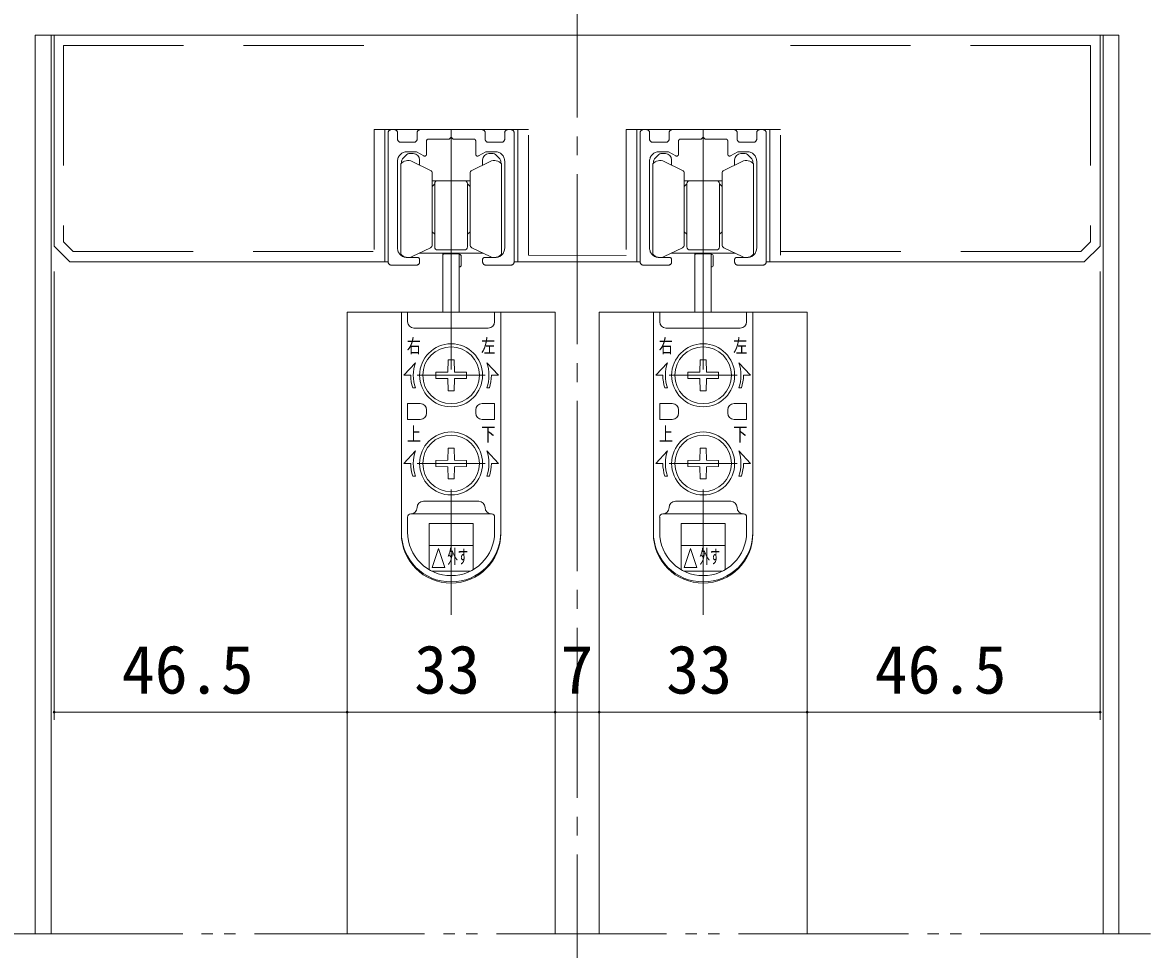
# Model space of a CAD drawing. Units: millimetres on the paper, enlarged 10 times, with parts at other scales. Extents: x -1985 to 2015, y -1370 to 1400.
# Drawn here: x -1063 to -467, y 568 to 1059 of the extents above; entities that cross this region are included whole.
import ezdxf
from ezdxf.enums import TextEntityAlignment as Align

# ---------------------------------------------------------------- set-up
doc = ezdxf.new("R2010")
doc.units = ezdxf.units.MM
doc.header["$LTSCALE"] = 10
for name, pattern in [('CHAIN2', [12, 9, -1, 1, -1]), ('DOUBLE_CHAIN2', [12.8, 9, -1, 0.6, -0.6, 0.6, -1]), ('USER1', [19.05, 12.7, -6.35]), ('USER2', [9.525, 6.35, -3.175]), ('USER3', [31.75, 15.875, -3.175, 3.175, -3.175, 3.175, -3.175])]:
    doc.linetypes.add(name, pattern=pattern)
doc.layers.add('2-0_18', color=4, linetype='Continuous', lineweight=9)
doc.layers.add('2-1', color=7, linetype='Continuous', lineweight=20)
doc.styles.add('ＭＳ ゴシック', font='')
doc.styles.get('ＭＳ ゴシック').set_extended_font_data('MS Gothic')

msp = doc.modelspace()

# ---------------------------------------------------------------- linework, layer by layer
at = {"layer": '2-0_18', "linetype": 'CHAIN2'}
msp.add_line((-770, 1098.66), (-770, 1.93), dxfattribs=at)
at = {"layer": '2-0_18', "color": 7, "linetype": 'DOUBLE_CHAIN2', "lineweight": 20}
msp.add_line((-466.67, 576.76), (-1073.33, 576.76), dxfattribs=at)
at = {"layer": '2-1'}
for p, q in [((-1056.67, 1052.24), (-1056.67, 576.76)), ((-1056.67, 1052.24), (-483.33, 1052.24)), ((-1048.33, 1052.24), (-1048.33, 576.76)), ((-1046.67, 1052.24), (-1046.67, 940.58)), ((-493.33, 1052.24), (-493.33, 940.58)), ((-491.67, 1052.24), (-491.67, 576.76)), ((-483.33, 1052.24), (-483.33, 576.76)), ((-871.8, 932.24), (-871.8, 1002.24)), ((-871.8, 1002.24), (-801.31, 1002.24)), ((-801.31, 1002.24), (-801.31, 932.24)), ((-795.76, 1002.24), (-801.31, 1002.24)), ((-738.47, 932.24), (-738.47, 1002.24)), ((-738.47, 1002.24), (-667.98, 1002.24)), ((-667.98, 1002.24), (-667.98, 932.24)), ((-662.42, 1002.24), (-667.98, 1002.24)), ((-1038.33, 932.24), (-1046.67, 940.58)), ((-501.67, 932.24), (-493.33, 940.58)), ((-1038.33, 932.24), (-869.99, 932.24)), ((-803.32, 932.24), (-736.66, 932.24)), ((-669.99, 932.24), (-501.67, 932.24)), ((-891.67, 905.58), (-891.67, 576.76)), ((-781.67, 905.58), (-891.67, 905.58)), ((-862.99, 905.58), (-862.99, 789.24)), ((-862.99, 905.58), (-810.32, 905.58)), ((-859.66, 905.58), (-859.66, 900.58)), ((-813.66, 905.58), (-813.66, 900.58)), ((-810.32, 905.58), (-810.32, 789.24)), ((-781.67, 905.58), (-781.67, 576.76)), ((-758.33, 905.58), (-758.33, 576.76)), ((-648.33, 905.58), (-758.33, 905.58)), ((-729.66, 905.58), (-729.66, 789.24)), ((-729.66, 905.58), (-676.99, 905.58)), ((-726.32, 905.58), (-726.32, 900.58)), ((-680.32, 905.58), (-680.32, 900.58)), ((-676.99, 905.58), (-676.99, 789.24)), ((-648.33, 905.58), (-648.33, 576.76)), ((-856.32, 897.24), (-816.99, 897.24)), ((-722.99, 897.24), (-683.66, 897.24)), ((-855.51, 878.91), (-861.66, 872.24)), ((-838.39, 873.98), (-838.28, 880.41)), ((-835.04, 880.41), (-838.28, 880.41)), ((-834.92, 873.98), (-835.04, 880.41)), ((-817.8, 878.91), (-811.66, 872.24)), ((-722.18, 878.91), (-728.32, 872.24)), ((-705.05, 873.98), (-704.94, 880.41)), ((-701.7, 880.41), (-704.94, 880.41)), ((-701.59, 873.98), (-701.7, 880.41)), ((-684.47, 878.91), (-678.32, 872.24)), ((-857.99, 872.24), (-861.66, 872.24)), ((-838.39, 873.98), (-844.82, 873.86)), ((-844.82, 873.86), (-844.82, 870.62)), ((-834.92, 873.98), (-828.49, 873.86)), ((-828.49, 870.62), (-828.49, 873.86)), ((-815.32, 872.24), (-811.66, 872.24)), ((-724.66, 872.24), (-728.32, 872.24)), ((-705.05, 873.98), (-711.49, 873.86)), ((-711.49, 873.86), (-711.49, 870.62)), ((-701.59, 873.98), (-695.16, 873.86)), ((-695.16, 870.62), (-695.16, 873.86)), ((-681.99, 872.24), (-678.32, 872.24)), ((-855.51, 865.58), (-856.92, 865.58)), ((-838.39, 870.51), (-844.82, 870.62)), ((-838.39, 870.51), (-838.28, 864.08)), ((-834.92, 870.51), (-835.04, 864.08)), ((-834.92, 870.51), (-828.49, 870.62)), ((-817.8, 865.58), (-816.39, 865.58)), ((-722.18, 865.58), (-723.59, 865.58)), ((-705.05, 870.51), (-711.49, 870.62)), ((-705.05, 870.51), (-704.94, 864.08)), ((-701.59, 870.51), (-701.7, 864.08)), ((-701.59, 870.51), (-695.16, 870.62)), ((-684.47, 865.58), (-683.06, 865.58)), ((-838.28, 864.08), (-835.04, 864.08)), ((-704.94, 864.08), (-701.7, 864.08)), ((-859.66, 857.24), (-859.66, 848.91)), ((-852.99, 857.24), (-859.66, 857.24)), ((-849.66, 853.91), (-849.66, 852.24)), ((-823.66, 853.91), (-823.66, 852.24)), ((-820.32, 857.24), (-813.66, 857.24)), ((-813.66, 857.24), (-813.66, 848.91)), ((-726.32, 857.24), (-726.32, 848.91)), ((-719.66, 857.24), (-726.32, 857.24)), ((-716.32, 853.91), (-716.32, 852.24)), ((-690.32, 853.91), (-690.32, 852.24)), ((-686.99, 857.24), (-680.32, 857.24)), ((-680.32, 857.24), (-680.32, 848.91)), ((-852.99, 848.91), (-859.66, 848.91)), ((-820.32, 848.91), (-813.66, 848.91)), ((-719.66, 848.91), (-726.32, 848.91)), ((-686.99, 848.91), (-680.32, 848.91)), ((-855.51, 832.24), (-861.66, 825.58)), ((-838.39, 827.31), (-838.28, 833.74)), ((-835.04, 833.74), (-838.28, 833.74)), ((-834.92, 827.31), (-835.04, 833.74)), ((-817.8, 832.24), (-811.66, 825.58)), ((-722.18, 832.24), (-728.32, 825.58)), ((-705.05, 827.31), (-704.94, 833.74)), ((-701.7, 833.74), (-704.94, 833.74)), ((-701.59, 827.31), (-701.7, 833.74)), ((-684.47, 832.24), (-678.32, 825.58)), ((-857.99, 825.58), (-861.66, 825.58)), ((-838.39, 827.31), (-844.82, 827.2)), ((-844.82, 827.2), (-844.82, 823.96)), ((-838.39, 823.85), (-844.82, 823.96)), ((-838.39, 823.85), (-838.28, 817.41)), ((-834.92, 823.85), (-835.04, 817.41)), ((-834.92, 827.31), (-828.49, 827.2)), ((-834.92, 823.85), (-828.49, 823.96)), ((-828.49, 823.96), (-828.49, 827.2)), ((-815.32, 825.58), (-811.66, 825.58)), ((-724.66, 825.58), (-728.32, 825.58)), ((-705.05, 827.31), (-711.49, 827.2)), ((-711.49, 827.2), (-711.49, 823.96)), ((-705.05, 823.85), (-711.49, 823.96)), ((-705.05, 823.85), (-704.94, 817.41)), ((-701.59, 823.85), (-701.7, 817.41)), ((-701.59, 827.31), (-695.16, 827.2)), ((-701.59, 823.85), (-695.16, 823.96)), ((-695.16, 823.96), (-695.16, 827.2)), ((-681.99, 825.58), (-678.32, 825.58)), ((-855.51, 818.91), (-856.92, 818.91)), ((-817.8, 818.91), (-816.39, 818.91)), ((-722.18, 818.91), (-723.59, 818.91)), ((-684.47, 818.91), (-683.06, 818.91)), ((-838.28, 817.41), (-835.04, 817.41)), ((-704.94, 817.41), (-701.7, 817.41)), ((-851.32, 805.58), (-821.99, 805.58)), ((-717.99, 805.58), (-688.66, 805.58)), ((-859.66, 789.24), (-859.66, 797.24)), ((-857.99, 798.91), (-815.32, 798.91)), ((-848.32, 793.91), (-824.99, 793.91)), ((-848.32, 769.42), (-848.32, 793.91)), ((-824.99, 769.42), (-824.99, 793.91)), ((-813.66, 789.24), (-813.66, 797.24)), ((-726.32, 789.24), (-726.32, 797.24)), ((-724.66, 798.91), (-681.99, 798.91)), ((-714.99, 793.91), (-691.66, 793.91)), ((-714.99, 769.42), (-714.99, 793.91)), ((-691.66, 769.42), (-691.66, 793.91)), ((-680.32, 789.24), (-680.32, 797.24)), ((-848.32, 782.24), (-824.99, 782.24)), ((-714.99, 782.24), (-691.66, 782.24)), ((-846.66, 770.58), (-843.32, 780.58)), ((-839.99, 770.58), (-843.32, 780.58)), ((-713.32, 770.58), (-709.99, 780.58)), ((-706.66, 770.58), (-709.99, 780.58)), ((-846.66, 770.58), (-839.99, 770.58)), ((-713.32, 770.58), (-706.66, 770.58)), ((-846.75, 768.58), (-826.56, 768.58)), ((-758.33, 765.27), (-758.33, 689.85)), ((-713.42, 768.58), (-693.23, 768.58)), ((-648.33, 765.27), (-648.33, 689.85)), ((-648.33, 765.27), (-648.33, 689.85)), ((-891.67, 755.43), (-891.67, 689.85)), ((-891.67, 745.27), (-891.67, 689.85)), ((-781.67, 745.27), (-781.67, 689.85)), ((-781.67, 745.27), (-781.67, 689.85)), ((-758.33, 745.27), (-758.33, 689.85))]:
    msp.add_line(p, q, dxfattribs=at)
at = {"layer": '2-1', "linetype": 'USER2'}
for p, q in [((-1041.67, 1046.69), (-1041.67, 942.88)), ((-1041.67, 1046.69), (-877.78, 1046.69)), ((-498.33, 1046.69), (-662.22, 1046.69)), ((-498.33, 1046.69), (-498.33, 942.88)), ((-795.76, 935.82), (-795.76, 1002.24)), ((-662.42, 935.82), (-662.42, 1002.24)), ((-1036.59, 937.8), (-1041.67, 942.88)), ((-503.41, 937.8), (-498.33, 942.88)), ((-1036.59, 937.8), (-877.36, 937.8)), ((-503.41, 937.8), (-662.42, 937.8)), ((-795.76, 935.86), (-744.02, 935.71))]:
    msp.add_line(p, q, dxfattribs=at)
at = {"layer": '2-1', "color": 6, "linetype": 'USER3', "lineweight": 18}
for p, q in [((-869.99, 932.24), (-869.99, 1000.57)), ((-868.32, 1002.24), (-866.66, 1002.24)), ((-864.99, 1000.57), (-864.99, 997.24)), ((-854.66, 997.24), (-854.66, 1000.57)), ((-818.66, 1000.57), (-818.66, 997.24)), ((-808.32, 997.24), (-808.32, 1000.57)), ((-806.66, 1002.24), (-804.99, 1002.24)), ((-803.32, 1000.57), (-803.32, 932.24)), ((-736.66, 932.24), (-736.66, 1000.57)), ((-734.99, 1002.24), (-733.32, 1002.24)), ((-731.66, 1000.57), (-731.66, 997.24)), ((-721.32, 997.24), (-721.32, 1000.57)), ((-685.32, 1000.57), (-685.32, 997.24)), ((-674.99, 997.24), (-674.99, 1000.57)), ((-673.32, 1002.24), (-671.66, 1002.24)), ((-669.99, 1000.57), (-669.99, 932.24)), ((-863.32, 995.57), (-856.32, 995.57)), ((-849.66, 989.23), (-849.66, 996.24)), ((-823.66, 996.24), (-823.66, 989.23)), ((-816.99, 995.57), (-809.99, 995.57)), ((-729.99, 995.57), (-722.99, 995.57)), ((-716.32, 989.23), (-716.32, 996.24)), ((-690.32, 996.24), (-690.32, 989.23)), ((-683.66, 995.57), (-676.66, 995.57)), ((-864.99, 985.57), (-864.99, 939.57)), ((-808.32, 939.57), (-808.32, 985.57)), ((-731.66, 985.57), (-731.66, 939.57)), ((-674.99, 939.57), (-674.99, 985.57)), ((-859.99, 934.57), (-854.32, 934.57)), ((-853.32, 933.57), (-853.32, 932.24)), ((-819.99, 932.24), (-819.99, 933.57)), ((-818.99, 934.57), (-813.32, 934.57)), ((-726.66, 934.57), (-720.99, 934.57)), ((-719.99, 933.57), (-719.99, 932.24)), ((-686.66, 932.24), (-686.66, 933.57)), ((-685.66, 934.57), (-679.99, 934.57)), ((-854.99, 930.57), (-868.32, 930.57)), ((-804.99, 930.57), (-818.32, 930.57)), ((-721.66, 930.57), (-734.99, 930.57)), ((-671.66, 930.57), (-684.99, 930.57))]:
    msp.add_line(p, q, dxfattribs=at)
at = {"layer": '2-1', "linetype": 'USER1'}
for p, q in [((-836.66, 1002.27), (-836.66, 745.58)), ((-703.32, 1002.27), (-703.32, 745.58)), ((-818.66, 872.24), (-854.66, 872.24)), ((-685.32, 872.24), (-721.32, 872.24)), ((-818.66, 825.58), (-854.66, 825.58)), ((-685.32, 825.58), (-721.32, 825.58))]:
    msp.add_line(p, q, dxfattribs=at)
at = {"layer": '2-1', "lineweight": 18}
for p, q in [((-862.99, 984.44), (-862.99, 984.86)), ((-862.01, 987.22), (-860.14, 989.09)), ((-858.97, 989.57), (-856.66, 989.57)), ((-853.32, 986.24), (-853.32, 983.48)), ((-819.99, 983.48), (-819.99, 986.24)), ((-816.66, 989.57), (-814.35, 989.57)), ((-813.17, 989.09), (-811.3, 987.22)), ((-810.32, 984.86), (-810.32, 984.44)), ((-729.66, 984.44), (-729.66, 984.86)), ((-728.68, 987.22), (-726.81, 989.09)), ((-725.63, 989.57), (-723.32, 989.57)), ((-719.99, 986.24), (-719.99, 983.48)), ((-686.66, 983.48), (-686.66, 986.24)), ((-683.32, 989.57), (-681.01, 989.57)), ((-679.83, 989.09), (-677.97, 987.22)), ((-676.99, 984.86), (-676.99, 984.44)), ((-843.66, 975.24), (-846.66, 975.24)), ((-845.32, 973.57), (-846.66, 972.24)), ((-845.32, 940.24), (-845.32, 973.57)), ((-843.66, 975.24), (-829.66, 975.24)), ((-829.66, 975.24), (-826.66, 975.24)), ((-826.66, 972.24), (-827.99, 973.57)), ((-827.99, 973.57), (-827.99, 940.24)), ((-710.32, 975.24), (-713.32, 975.24)), ((-711.99, 973.57), (-713.32, 972.24)), ((-711.99, 940.24), (-711.99, 973.57)), ((-710.32, 975.24), (-696.32, 975.24)), ((-696.32, 975.24), (-693.32, 975.24)), ((-693.32, 972.24), (-694.66, 973.57)), ((-694.66, 973.57), (-694.66, 940.24)), ((-846.66, 948.24), (-845.32, 946.91)), ((-827.99, 946.91), (-826.66, 948.24)), ((-713.32, 948.24), (-711.99, 946.91)), ((-694.66, 946.91), (-693.32, 948.24)), ((-819.81, 936.91), (-853.51, 936.91)), ((-829.66, 938.57), (-843.66, 938.57)), ((-686.47, 936.91), (-720.17, 936.91)), ((-696.32, 938.57), (-710.32, 938.57))]:
    msp.add_line(p, q, dxfattribs=at)
at = {"layer": '2-1', "color": 4, "lineweight": 18}
for p, q in [((-857.27, 985.4), (-847.59, 980.7)), ((-816.05, 985.4), (-825.72, 980.7)), ((-723.93, 985.4), (-714.26, 980.7)), ((-682.71, 985.4), (-692.38, 980.7)), ((-863.32, 936.41), (-863.32, 984.07)), ((-846.66, 979.2), (-846.66, 941.28)), ((-826.66, 979.2), (-826.66, 941.28)), ((-809.99, 936.41), (-809.99, 984.07)), ((-729.99, 936.41), (-729.99, 984.07)), ((-713.32, 979.2), (-713.32, 941.28)), ((-693.32, 979.2), (-693.32, 941.28)), ((-676.66, 936.41), (-676.66, 984.07)), ((-847.59, 939.78), (-857.27, 935.08)), ((-825.72, 939.78), (-816.05, 935.08)), ((-714.26, 939.78), (-723.93, 935.08)), ((-692.38, 939.78), (-682.71, 935.08))]:
    msp.add_line(p, q, dxfattribs=at)
at = {"layer": '2-1', "color": 3, "lineweight": 18}
for p, q in [((-840.99, 905.58), (-840.99, 936.91)), ((-832.32, 936.91), (-832.32, 905.58)), ((-707.66, 905.58), (-707.66, 936.91)), ((-698.99, 936.91), (-698.99, 905.58)), ((-839.99, 936.57), (-833.32, 936.57)), ((-831.32, 935.24), (-831.32, 930.57)), ((-706.66, 936.57), (-699.99, 936.57)), ((-697.99, 935.24), (-697.99, 930.57))]:
    msp.add_line(p, q, dxfattribs=at)
at = {"layer": '2-1', "color": 4, "lineweight": 9}
for p, q in [((-1046.67, 927.24), (-1046.67, 689.85)), ((-493.33, 927.24), (-493.33, 689.85)), ((-891.67, 694.02), (-1046.67, 694.02)), ((-781.67, 694.02), (-891.67, 694.02)), ((-758.33, 694.02), (-781.67, 694.02)), ((-648.33, 694.02), (-758.33, 694.02)), ((-648.33, 694.02), (-493.33, 694.02))]:
    msp.add_line(p, q, dxfattribs=at)
at = {"layer": '2-1', "linetype": 'USER2'}
for points in [[(-871.8, 1002.24), (-877.36, 1002.24), (-877.36, 935.74)], [(-738.47, 1002.24), (-744.02, 1002.24), (-744.02, 935.74)]]:
    msp.add_lwpolyline(points, dxfattribs=at)
at = {"layer": '2-1', "color": 6, "linetype": 'USER3', "lineweight": 18}
for points in [[(-852.99, 1002.24), (-836.66, 1002.24), (-820.32, 1002.24)], [(-848.66, 997.24), (-837.66, 997.24), (-836.66, 998.24), (-835.66, 997.24), (-824.66, 997.24)], [(-719.66, 1002.24), (-703.32, 1002.24), (-686.99, 1002.24)], [(-715.32, 997.24), (-704.32, 997.24), (-703.32, 998.24), (-702.32, 997.24), (-691.32, 997.24)], [(-851.16, 988.36), (-854.99, 990.57), (-859.99, 990.57)], [(-813.32, 990.57), (-818.32, 990.57), (-822.16, 988.36)], [(-717.82, 988.36), (-721.66, 990.57), (-726.66, 990.57)], [(-679.99, 990.57), (-684.99, 990.57), (-688.82, 988.36)]]:
    msp.add_lwpolyline(points, dxfattribs=at)
at = {"layer": '2-1'}
for centre, radius in [((-836.66, 872.24), 16.67), ((-836.66, 872.24), 15), ((-703.32, 872.24), 16.67), ((-703.32, 872.24), 15), ((-836.66, 825.58), 16.67), ((-703.32, 825.58), 16.67), ((-836.66, 825.58), 15), ((-703.32, 825.58), 15)]:
    msp.add_circle(centre, radius, dxfattribs=at)
at = {"layer": '2-1', "color": 6, "linetype": 'USER3', "lineweight": 18}
for centre, radius, start, end in [((-868.32, 1000.57), 1.67, 90, 180), ((-866.66, 1000.57), 1.67, 0, 90), ((-863.32, 997.24), 1.67, 180, 270), ((-856.32, 997.24), 1.67, 270, 0), ((-852.99, 1000.57), 1.67, 90, 180), ((-848.66, 996.24), 1, 90, 180), ((-824.66, 996.24), 1, 360, 90), ((-820.32, 1000.57), 1.67, 0, 90), ((-816.99, 997.24), 1.67, 180, 270), ((-809.99, 997.24), 1.67, 270, 0), ((-806.66, 1000.57), 1.67, 90, 180), ((-804.99, 1000.57), 1.67, 0, 90), ((-734.99, 1000.57), 1.67, 90, 180), ((-733.32, 1000.57), 1.67, 0, 90), ((-729.99, 997.24), 1.67, 180, 270), ((-722.99, 997.24), 1.67, 270, 0), ((-719.66, 1000.57), 1.67, 90, 180), ((-715.32, 996.24), 1, 90, 180), ((-691.32, 996.24), 1, 360, 90), ((-686.99, 1000.57), 1.67, 0, 90), ((-683.66, 997.24), 1.67, 180, 270), ((-676.66, 997.24), 1.67, 270, 0), ((-673.32, 1000.57), 1.67, 90, 180), ((-671.66, 1000.57), 1.67, 0, 90), ((-859.99, 985.57), 5, 90, 180), ((-813.32, 985.57), 5, 0, 90), ((-726.66, 985.57), 5, 90, 180), ((-679.99, 985.57), 5, 0, 90), ((-850.66, 989.23), 1, 240, 360), ((-822.66, 989.23), 1, 180, 300), ((-717.32, 989.23), 1, 240, 360), ((-689.32, 989.23), 1, 180, 300), ((-859.99, 939.57), 5, 180, 270), ((-813.32, 939.57), 5, 270, 0), ((-726.66, 939.57), 5, 180, 270), ((-679.99, 939.57), 5, 270, 0), ((-868.32, 932.24), 1.67, 180, 270), ((-854.99, 932.24), 1.67, 270, 0), ((-854.32, 933.57), 1, 0, 90), ((-818.99, 933.57), 1, 90, 180), ((-818.32, 932.24), 1.67, 180, 270), ((-804.99, 932.24), 1.67, 270, 0), ((-734.99, 932.24), 1.67, 180, 270), ((-721.66, 932.24), 1.67, 270, 0), ((-720.99, 933.57), 1, 0, 90), ((-685.66, 933.57), 1, 90, 180), ((-684.99, 932.24), 1.67, 180, 270), ((-671.66, 932.24), 1.67, 270, 0)]:
    msp.add_arc(centre, radius, start, end, dxfattribs=at)
at = {"layer": '2-1', "color": 4, "lineweight": 18}
for centre, radius, start, end in [((-859.45, 980.91), 5, 64.05225, 140.70352), ((-813.86, 980.91), 5, 39.29648, 115.94775), ((-726.12, 980.91), 5, 64.05225, 140.70352), ((-680.53, 980.91), 5, 39.29648, 115.94775), ((-848.32, 979.2), 1.67, 0.00001, 64.05226), ((-824.99, 979.2), 1.67, 115.94774, 179.99999), ((-714.99, 979.2), 1.67, 0.00001, 64.05226), ((-691.66, 979.2), 1.67, 115.94774, 179.99999), ((-848.32, 941.28), 1.67, 295.94774, 360), ((-824.99, 941.28), 1.67, 180, 244.05226), ((-714.99, 941.28), 1.67, 295.94774, 360), ((-691.66, 941.28), 1.67, 180, 244.05226), ((-859.45, 939.57), 5, 219.29648, 295.94775), ((-813.86, 939.57), 5, 244.05225, 320.70352), ((-726.12, 939.57), 5, 219.29648, 295.94775), ((-680.53, 939.57), 5, 244.05225, 320.70352)]:
    msp.add_arc(centre, radius, start, end, dxfattribs=at)
at = {"layer": '2-1', "lineweight": 18}
for centre, radius, start, end in [((-859.66, 984.86), 3.33, 134.99991, 180), ((-858.97, 987.91), 1.67, 90, 134.99991), ((-856.66, 986.24), 3.33, 0, 90), ((-816.66, 986.24), 3.33, 90, 180), ((-814.35, 987.91), 1.67, 45, 90), ((-813.66, 984.86), 3.33, 360, 45), ((-726.32, 984.86), 3.33, 134.99991, 180), ((-725.63, 987.91), 1.67, 90, 134.99991), ((-723.32, 986.24), 3.33, 0, 90), ((-683.32, 986.24), 3.33, 90, 180), ((-681.01, 987.91), 1.67, 45, 90), ((-680.32, 984.86), 3.33, 360, 45), ((-843.66, 973.57), 1.67, 90, 180), ((-829.66, 973.57), 1.67, 0, 90), ((-710.32, 973.57), 1.67, 90, 180), ((-696.32, 973.57), 1.67, 0, 90), ((-843.66, 940.24), 1.67, 180, 270), ((-829.66, 940.24), 1.67, 270, 0), ((-710.32, 940.24), 1.67, 180, 270), ((-696.32, 940.24), 1.67, 270, 0)]:
    msp.add_arc(centre, radius, start, end, dxfattribs=at)
at = {"layer": '2-1', "color": 3, "lineweight": 18}
for centre, start, end in [((-839.99, 935.57), 90, 180), ((-833.32, 935.57), 0, 90), ((-832.32, 935.24), 0, 90), ((-706.66, 935.57), 90, 180), ((-699.99, 935.57), 0, 90), ((-698.99, 935.24), 0, 90), ((-832.32, 930.57), 270, 0), ((-698.99, 930.57), 270, 0)]:
    msp.add_arc(centre, 1, start, end, dxfattribs=at)
at = {"layer": '2-1'}
for centre, radius, start, end in [((-856.32, 900.58), 3.33, 180, 270), ((-816.99, 900.58), 3.33, 270, 0), ((-722.99, 900.58), 3.33, 180, 270), ((-683.66, 900.58), 3.33, 270, 0), ((-836.66, 872.24), 20, 160.52878, 199.47122), ((-836.66, 872.24), 20, 340.52878, 19.47122), ((-703.32, 872.24), 20, 160.52878, 199.47122), ((-703.32, 872.24), 20, 340.52878, 19.47122), ((-836.66, 872.24), 21.33, 180, 198.20996), ((-836.66, 872.24), 21.33, 341.79004, 0), ((-703.32, 872.24), 21.33, 180, 198.20996), ((-703.32, 872.24), 21.33, 341.79004, 0), ((-852.99, 853.91), 3.33, 0, 90), ((-820.32, 853.91), 3.33, 90, 180), ((-719.66, 853.91), 3.33, 0, 90), ((-686.99, 853.91), 3.33, 90, 180), ((-852.99, 852.24), 3.33, 270, 0), ((-820.32, 852.24), 3.33, 180, 270), ((-719.66, 852.24), 3.33, 270, 0), ((-686.99, 852.24), 3.33, 180, 270), ((-836.66, 825.58), 20, 160.52878, 199.47122), ((-836.66, 825.58), 20, 340.52878, 19.47122), ((-703.32, 825.58), 20, 160.52878, 199.47122), ((-703.32, 825.58), 20, 340.52878, 19.47122), ((-836.66, 825.58), 21.33, 180, 198.20996), ((-836.66, 825.58), 21.33, 341.79004, 0), ((-703.32, 825.58), 21.33, 180, 198.20996), ((-703.32, 825.58), 21.33, 341.79004, 0), ((-857.99, 802.24), 3.33, 270, 0), ((-851.32, 802.24), 3.33, 90, 180), ((-821.99, 802.24), 3.33, 0, 90), ((-815.32, 802.24), 3.33, 180, 270), ((-724.66, 802.24), 3.33, 270, 0), ((-717.99, 802.24), 3.33, 90, 180), ((-688.66, 802.24), 3.33, 0, 90), ((-681.99, 802.24), 3.33, 180, 270), ((-857.99, 797.24), 1.67, 90, 180), ((-815.32, 797.24), 1.67, 0, 90), ((-724.66, 797.24), 1.67, 90, 180), ((-681.99, 797.24), 1.67, 0, 90), ((-836.66, 789.24), 26.33, 180, 0), ((-836.66, 788.58), 26.33, 180, 0), ((-836.66, 789.24), 23, 180, 0), ((-703.32, 789.24), 26.33, 180, 0), ((-703.32, 788.58), 26.33, 180, 0), ((-703.32, 789.24), 23, 180, 0)]:
    msp.add_arc(centre, radius, start, end, dxfattribs=at)
at = {"layer": '2-1', "color": 4, "lineweight": 9}
for centre, start, end in [((-1046.67, 694.02), 0, 180), ((-1046.67, 694.02), 180, 0), ((-891.67, 694.02), 0, 180), ((-891.67, 694.02), 0, 180), ((-891.67, 694.02), 180, 0), ((-891.67, 694.02), 180, 0), ((-781.67, 694.02), 0, 180), ((-781.67, 694.02), 0, 180), ((-781.67, 694.02), 180, 0), ((-781.67, 694.02), 180, 0), ((-758.33, 694.02), 0, 180), ((-758.33, 694.02), 0, 180), ((-758.33, 694.02), 180, 0), ((-758.33, 694.02), 180, 0), ((-648.33, 694.02), 0, 180), ((-648.33, 694.02), 0, 180), ((-648.33, 694.02), 180, 0), ((-648.33, 694.02), 180, 0), ((-493.33, 694.02), 0, 180), ((-493.33, 694.02), 180, 0)]:
    msp.add_arc(centre, 0.521, start, end, dxfattribs=at)

# ---------------------------------------------------------------- texts
at = {"layer": '2-1', "style": 'ＭＳ ゴシック'}
for s, height, width, p in [('右', 7.33, 0.75, (-860.11, 881.93)), ('左', 7.33, 0.75, (-820.78, 881.93)), ('右', 7.33, 0.75, (-726.78, 881.93)), ('左', 7.33, 0.75, (-687.44, 881.93)), ('上', 7.33, 0.75, (-860.11, 835.26)), ('下', 7.33, 0.75, (-820.78, 835.26)), ('上', 7.33, 0.75, (-726.78, 835.26)), ('下', 7.33, 0.75, (-687.44, 835.26)), ('外す', 7.331, 0.55, (-838.62, 770.44)), ('外す', 7.331, 0.55, (-705.28, 770.44))]:
    msp.add_text(s, height=height, dxfattribs=dict(at, width=width)).set_placement(p, align=Align.BOTTOM_LEFT)
for s, p in [('46.5', (-1010.94, 696.1)), ('33', (-856.22, 696.1)), ('7', (-778.89, 696.1)), ('33', (-722.89, 696.1)), ('46.5', (-612.61, 696.1))]:
    msp.add_text(s, height=25.66, dxfattribs=at).set_placement(p, align=Align.BOTTOM_LEFT)

doc.saveas('drawing.dxf')
